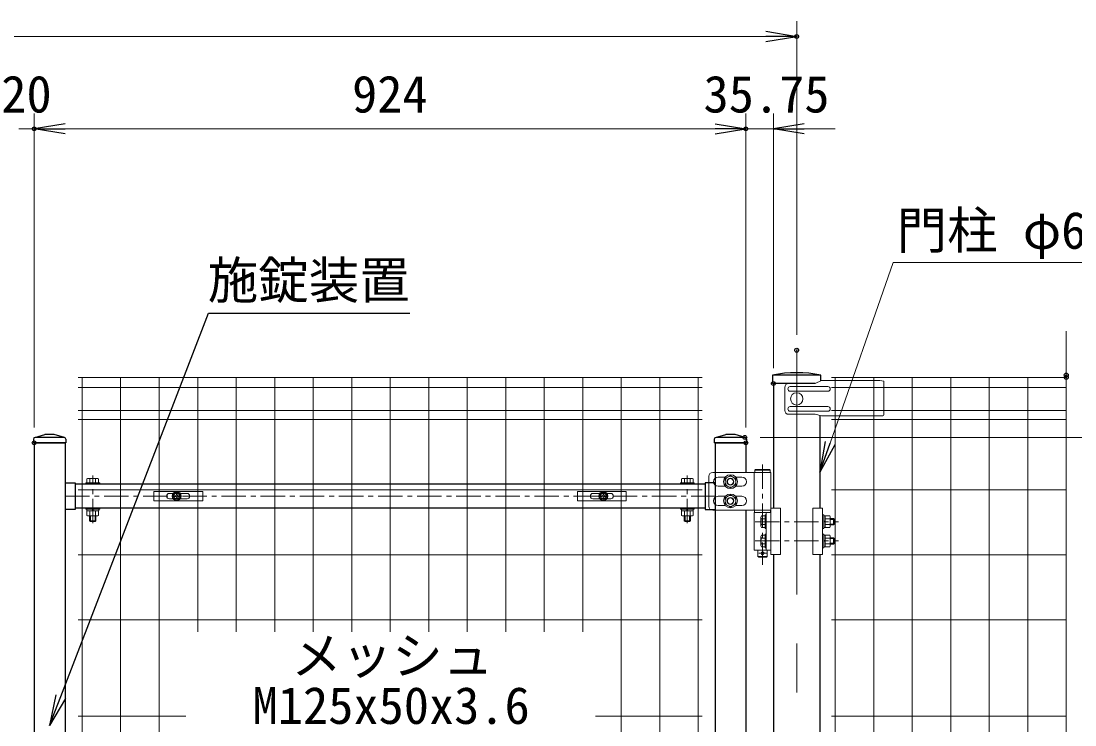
# Model space of a CAD drawing. Units: millimetres, scale not verified. Extents: x -4200 to 4200, y -2970 to 2970.
# Drawn here: x 1189 to 2557, y 726 to 1641 of the extents above; entities that cross this region are included whole.
import ezdxf
from ezdxf.enums import TextEntityAlignment as Align

# ---------------------------------------------------------------- set-up
doc = ezdxf.new("R2010")
doc.units = ezdxf.units.MM
doc.header["$LTSCALE"] = 10
doc.header["$PDMODE"] = 32
doc.header["$PDSIZE"] = 5
doc.linetypes.add('USER1', pattern=[50.8, 31.75, -6.35, 6.35, -6.35])
for name, color, linetype, lineweight in [('0-0_D-STR1', 1, 'Continuous', 25), ('0-1_D-BMK', 2, 'USER1', 13), ('0-4_D-STR3', 3, 'Continuous', 13), ('0-5_D-STR-DIM', 7, 'Continuous', 13), ('0-7_Defpoints', 6, 'Continuous', 25), ('0-9_D-STR-TXT', 7, 'Continuous', 13), ('0-C_D-STR2', 7, 'Continuous', 13)]:
    doc.layers.add(name, color=color, linetype=linetype, lineweight=lineweight)
doc.layers.add('0-6_0', color=7, linetype='Continuous')
doc.styles.add('ＭＳ ゴシック', font='')
doc.styles.get('ＭＳ ゴシック').set_extended_font_data('MS Gothic')

# ---------------------------------------------------------------- blocks, each defined once
blk = doc.blocks.new('_Open')
at = {"layer": '0-6_0'}
blk.add_line((-10, 1.667), (0, 0), dxfattribs=at)
blk.add_lwpolyline([(-10, -1.667), (0, 0), (-10, 0)], dxfattribs=at)
blk = doc.blocks.new('U8')
at = {"layer": '0-0_D-STR1'}
for p, q in [((9546.9, 14218.9), (9680, 14260)), ((9800, 14260), (9680, 14260)), ((9933.1, 14218.9), (9800, 14260)), ((18386.9, 14218.9), (18520, 14260)), ((9530, 14196), (9530, 14150)), ((9950, 14150), (9530, 14150)), ((9540, 14150), (9540, 10130)), ((9540, 14150), (9940, 14150)), ((9926, 14220), (9554, 14220)), ((9940, 14150), (9940, 300)), ((9950, 14196), (9950, 14150)), ((18370, 14196), (18370, 14150)), ((18370, 14196), (18370, 14150)), ((18790, 14150), (18370, 14150)), ((18380, 14150), (18380, 300)), ((18380, 14150), (18780, 14150)), ((18766, 14220), (18394, 14220)), ((18780, 14150), (18780, 13765)), ((18790, 14196), (18790, 14150)), ((9940, 13632), (10070, 13632)), ((10070, 13632), (10070, 13283)), ((18250, 13612.5), (10070, 13612.5)), ((18250, 13632), (18250, 13283)), ((18380, 13632), (18250, 13632)), ((10070, 13283), (9940, 13283)), ((18250, 13302.5), (10070, 13302.5)), ((18250, 13283), (18380, 13283)), ((18780, 13275), (18780, 2650))]:
    blk.add_line(p, q, dxfattribs=at)
blk.add_lwpolyline([(18773.1, 14218.9), (18640, 14260), (18520, 14260)], dxfattribs=at)
for centre, start, end in [((9554, 14196), 90, 180), ((9926, 14196), 0, 90), ((18394, 14196), 90, 180), ((18394, 14196), 90, 180), ((18766, 14196), 0, 90)]:
    blk.add_arc(centre, 24, start, end, dxfattribs=at)
at = {"layer": '0-1_D-BMK'}
for p, q in [((18996.8, 13870.3), (18996.8, 12565.6)), ((10300, 13104), (10300, 13724.9)), ((18020, 13104), (18020, 13724.9)), ((9940, 13457.5), (18380, 13457.5)), ((18898.8, 13125), (19980.8, 13125)), ((18898.8, 12875), (19980.8, 12875)), ((19046.8, 12715), (18946.8, 12715))]:
    blk.add_line(p, q, dxfattribs=at)
at = {"layer": '0-4_D-STR3'}
for p, q in [((10225, 13628.5), (10225, 13683)), ((10356.3, 13688.5), (10243.8, 13688.5)), ((10262.5, 13628.5), (10262.5, 13683)), ((10337.5, 13628.5), (10337.5, 13683)), ((10375, 13628.5), (10375, 13683)), ((17945, 13628.5), (17945, 13683)), ((17963.7, 13688.5), (18076.2, 13688.5)), ((17982.5, 13628.5), (17982.5, 13683)), ((18057.5, 13628.5), (18057.5, 13683)), ((18095, 13628.5), (18095, 13683)), ((18299.7, 13715), (18299.7, 13325)), ((18888.3, 13765), (18349.7, 13765)), ((18512.9, 13705), (18419.7, 13705)), ((18647.1, 13705), (18729.7, 13705)), ((18888.3, 13275), (18888.3, 13765)), ((19105.3, 13765), (18888.3, 13765)), ((18906.8, 13805), (18896.8, 13795)), ((19096.8, 13795), (18896.8, 13795)), ((18896.8, 13765), (18896.8, 13795)), ((19096.8, 13765), (18896.8, 13765)), ((19086.8, 13805), (18906.8, 13805)), ((19086.8, 13805), (19096.8, 13795)), ((19096.8, 13765), (19096.8, 13795)), ((19105.3, 13765), (19105.3, 12700)), ((10210, 13628.5), (10210, 13612.5)), ((10210, 13628.5), (10390, 13628.5)), ((10210, 13612.5), (10390, 13612.5)), ((10375, 13628.5), (10225, 13628.5)), ((10390, 13628.5), (10390, 13612.5)), ((17930, 13628.5), (17930, 13612.5)), ((18110, 13628.5), (17930, 13628.5)), ((18110, 13612.5), (17930, 13612.5)), ((17945, 13628.5), (18095, 13628.5)), ((18110, 13628.5), (18110, 13612.5)), ((18512.9, 13585), (18419.7, 13585)), ((18647.1, 13585), (18729.7, 13585)), ((18512.9, 13455), (18419.7, 13455)), ((18647.1, 13455), (18729.7, 13455)), ((10210, 13302.5), (10210, 13286.5)), ((10210, 13302.5), (10390, 13302.5)), ((10210, 13286.5), (10390, 13286.5)), ((10303.8, 13266.5), (10292.2, 13286.5)), ((10310.7, 13266.5), (10299.1, 13286.5)), ((10390, 13302.5), (10390, 13286.5)), ((17930, 13302.5), (17930, 13286.5)), ((18110, 13302.5), (17930, 13302.5)), ((18110, 13286.5), (17930, 13286.5)), ((18009.3, 13266.5), (18020.8, 13286.5)), ((18016.2, 13266.5), (18027.8, 13286.5)), ((18110, 13302.5), (18110, 13286.5)), ((18888.3, 13275), (18349.7, 13275)), ((18512.9, 13335), (18419.7, 13335)), ((18647.1, 13335), (18729.7, 13335)), ((19105.3, 13275), (18888.3, 13275)), ((19105.3, 13275), (18888.3, 13275)), ((18891.8, 13245), (18891.8, 13275)), ((18891.8, 13275), (19101.8, 13275)), ((19101.8, 13245), (19101.8, 13275)), ((19105.3, 13300), (19230.3, 13300)), ((19230.3, 13300), (19230.3, 12700)), ((19649.5, 13300), (19649.5, 12700)), ((19774.5, 13300), (19649.5, 13300)), ((19774.5, 13300), (19774.5, 12700)), ((10225, 13266.5), (10225, 13207)), ((10243.8, 13201.5), (10356.3, 13201.5)), ((10260, 13138.5), (10260, 13201.5)), ((10260, 13138.5), (10270, 13128.5)), ((10260, 13138.5), (10340, 13138.5)), ((10262.5, 13266.5), (10262.5, 13207)), ((10270, 13128.5), (10270, 13201.5)), ((10330, 13128.5), (10330, 13201.5)), ((10330, 13128.5), (10340, 13138.5)), ((10337.5, 13266.5), (10337.5, 13207)), ((10340, 13138.5), (10340, 13201.5)), ((10375, 13266.5), (10375, 13207)), ((17945, 13266.5), (17945, 13207)), ((18076.2, 13201.5), (17963.7, 13201.5)), ((17980, 13138.5), (17980, 13201.5)), ((17990, 13128.5), (17980, 13138.5)), ((18060, 13138.5), (17980, 13138.5)), ((17982.5, 13266.5), (17982.5, 13207)), ((17990, 13128.5), (17990, 13201.5)), ((18050, 13128.5), (18050, 13201.5)), ((18060, 13138.5), (18050, 13128.5)), ((18057.5, 13266.5), (18057.5, 13207)), ((18060, 13138.5), (18060, 13201.5)), ((18095, 13266.5), (18095, 13207)), ((18888.3, 12755), (18888.3, 13245)), ((18888.3, 13245), (19105.3, 13245)), ((19101.8, 13245), (18891.8, 13245)), ((18974.3, 13181.3), (18974.3, 13068.7)), ((18985.1, 13200), (19029.3, 13200)), ((18985.1, 13162.6), (19029.3, 13162.6)), ((19029.3, 13035), (19029.3, 13215)), ((19029.3, 13200), (19029.3, 13050)), ((19045.3, 12755), (19045.3, 13245)), ((19774.5, 13215), (19790.5, 13215)), ((19774.5, 13035), (19774.5, 13215)), ((19790.5, 13215), (19790.5, 13035)), ((19790.5, 13202), (19790.5, 13048)), ((19790.5, 13135.7), (19810.5, 13124.1)), ((19810.5, 13200), (19868.5, 13200)), ((19810.5, 13200), (19810.5, 13050)), ((19810.5, 13162.5), (19868.5, 13162.5)), ((19875.5, 13182.8), (19875.5, 13067.3)), ((19875.5, 13165), (19919.3, 13165)), ((19919.3, 13165), (19929.3, 13155)), ((10330, 13128.5), (10270, 13128.5)), ((17990, 13128.5), (18050, 13128.5)), ((18985.1, 13087.4), (19029.3, 13087.4)), ((18985.1, 13050), (19029.3, 13050)), ((19029.3, 13035), (19045.3, 13035)), ((19774.5, 13035), (19790.5, 13035)), ((19790.5, 13128.8), (19810.5, 13117.2)), ((19790.5, 13048), (19810.5, 13048)), ((19810.5, 13087.5), (19868.5, 13087.5)), ((19810.5, 13050), (19868.5, 13050)), ((19875.5, 13095), (19929.3, 13095)), ((19875.5, 13085), (19919.3, 13085)), ((18974.3, 12931.3), (18974.3, 12818.7)), ((18985.1, 12950), (19029.3, 12950)), ((18985.1, 12912.6), (19029.3, 12912.6)), ((19029.3, 12785), (19029.3, 12965)), ((19029.3, 12950), (19029.3, 12800)), ((19774.5, 12965), (19790.5, 12965)), ((19774.5, 12785), (19774.5, 12965)), ((19790.5, 12965), (19790.5, 12785)), ((19790.5, 12952), (19790.5, 12798)), ((19790.5, 12885.7), (19810.5, 12874.1)), ((19790.5, 12878.8), (19810.5, 12867.2)), ((19810.5, 12950), (19868.5, 12950)), ((19810.5, 12950), (19810.5, 12800)), ((19810.5, 12912.5), (19868.5, 12912.5)), ((19875.5, 12932.8), (19875.5, 12817.3)), ((19875.5, 12915), (19919.3, 12915)), ((19919.3, 12915), (19929.3, 12905)), ((19105.3, 12755), (18888.3, 12755)), ((18936.8, 12755), (18936.8, 12675)), ((18985.1, 12837.4), (19029.3, 12837.4)), ((18985.1, 12800), (19029.3, 12800)), ((19029.3, 12785), (19045.3, 12785)), ((19056.8, 12755), (19056.8, 12675)), ((19774.5, 12785), (19790.5, 12785)), ((19790.5, 12798), (19810.5, 12798)), ((19810.5, 12837.5), (19868.5, 12837.5)), ((19810.5, 12800), (19868.5, 12800)), ((19875.5, 12845), (19929.3, 12845)), ((19875.5, 12835), (19919.3, 12835)), ((18936.8, 12675), (18946.8, 12665)), ((18936.8, 12675), (19056.8, 12675)), ((18946.8, 12665), (19046.8, 12665)), ((19046.8, 12665), (19056.8, 12675)), ((19105.3, 12700), (19230.3, 12700)), ((19774.5, 12700), (19649.5, 12700))]:
    blk.add_line(p, q, dxfattribs=at)
for points in [[(18580, 13726), (18509.9, 13685.5), (18509.9, 13604.5), (18580, 13564), (18650.1, 13604.5), (18650.1, 13685.5)], [(18580, 13476), (18509.9, 13435.5), (18509.9, 13354.5), (18580, 13314), (18650.1, 13354.5), (18650.1, 13435.5)]]:
    blk.add_lwpolyline(points, close=True, dxfattribs=at)
for points in [[(10377, 13266.5), (10223, 13266.5), (10223, 13286.5)], [(10377, 13266.5), (10377, 13286.5), (10223, 13286.5)], [(17943, 13266.5), (18097, 13266.5), (18097, 13286.5)], [(17943, 13266.5), (17943, 13286.5), (18097, 13286.5)], [(19029.3, 13215), (19045.3, 13215), (19045.3, 13035)], [(19790.5, 13202), (19810.5, 13202), (19810.5, 13048)], [(19875.5, 13155), (19929.3, 13155), (19929.3, 13095)], [(19919.3, 13165), (19919.3, 13085), (19929.3, 13095)], [(19029.3, 12965), (19045.3, 12965), (19045.3, 12785)], [(19790.5, 12952), (19810.5, 12952), (19810.5, 12798)], [(19875.5, 12905), (19929.3, 12905), (19929.3, 12845)], [(19919.3, 12915), (19919.3, 12835), (19929.3, 12845)]]:
    blk.add_lwpolyline(points, dxfattribs=at)
for centre, radius in [((18580, 13645), 90), ((18580, 13645), 90), ((18580, 13645), 70.3), ((18580, 13645), 45), ((18580, 13645), 40), ((18580, 13645), 40), ((18580, 13395), 90), ((18580, 13395), 90), ((18580, 13395), 70.3), ((18580, 13395), 45), ((18580, 13395), 40), ((18580, 13395), 40), ((18996.8, 12715), 20)]:
    blk.add_circle(centre, radius, dxfattribs=at)
for centre, radius, start, end in [((10243.8, 13654), 34.5, 57.13278, 122.86722), ((10300, 13558.6), 129.9, 73.22135, 106.77865), ((10356.3, 13654), 34.5, 57.13278, 122.86722), ((17963.7, 13654), 34.5, 57.13278, 122.86722), ((18020, 13558.6), 129.9, 73.22135, 106.77865), ((18076.2, 13654), 34.5, 57.13278, 122.86722), ((18349.7, 13715), 50, 90, 180), ((18419.7, 13645), 60, 90, 270), ((18729.7, 13645), 60, 270, 90), ((18419.7, 13395), 60, 90, 270), ((18729.7, 13395), 60, 270, 90), ((18349.7, 13325), 50, 180, 270), ((10243.8, 13236), 34.5, 237.13278, 302.86722), ((10300, 13331.4), 129.9, 253.22135, 286.77865), ((10356.3, 13236), 34.5, 237.13278, 302.86722), ((17963.7, 13236), 34.5, 237.13278, 302.86722), ((18020, 13331.4), 129.9, 253.22135, 286.77865), ((18076.2, 13236), 34.5, 237.13278, 302.86722), ((18995.9, 13181.3), 21.6, 120, 240), ((19045.1, 13125), 70.8, 147.93138, 212.06862), ((19847.1, 13181.3), 28.5, 318.83491, 41.16509), ((19771.6, 13125), 104, 338.85295, 21.14705), ((18995.9, 13068.7), 21.6, 120, 240), ((19847.1, 13068.8), 28.5, 318.86505, 41.13495), ((18995.9, 12931.3), 21.6, 120, 240), ((19045.1, 12875), 70.8, 147.93138, 212.06862), ((19847.1, 12931.3), 28.5, 318.83491, 41.16509), ((19771.6, 12875), 104, 338.85295, 21.14705), ((18995.9, 12818.7), 21.6, 120, 240), ((19847.1, 12818.8), 28.5, 318.86505, 41.13495)]:
    blk.add_arc(centre, radius, start, end, dxfattribs=at)
at = {"layer": '0-7_Defpoints'}
for centre in [(11390, 13457.5), (16930, 13457.5)]:
    blk.add_circle(centre, 40, dxfattribs=at)
blk = doc.blocks.new('A$Cc5bff5c2')
at = {"layer": '0-4_D-STR3'}
for p, q in [((-297.7, 60), (337.3, 60)), ((-297.7, -60), (-297.7, 60)), ((-95.2, 35), (-45.6, 35)), ((-18.5, 4.2), (-31.5, 3.9)), ((-31.5, 3.9), (-31.5, -4)), ((-4, 31.5), (-4.2, 18.5)), ((-4, 31.5), (4, 31.5)), ((4, 31.5), (4.2, 18.5)), ((18.5, 4.2), (31.5, 3.9)), ((31.5, 3.9), (31.5, -4)), ((45.6, 35), (134.8, 35)), ((-95.2, -35), (-45.6, -35)), ((-18.5, -4.2), (-31.5, -4)), ((-4, -31.5), (-4.2, -18.5)), ((18.5, -4.2), (31.5, -4)), ((45.6, -35), (134.8, -35))]:
    blk.add_line(p, q, dxfattribs=at)
for points in [[(-297.7, -60), (337.3, -60), (337.3, 60)], [(-4, -31.5), (4, -31.5), (4.2, -18.5)]]:
    blk.add_lwpolyline(points, dxfattribs=at)
for radius in [57.5, 52.5]:
    blk.add_circle((0, 0), radius, dxfattribs=at)
for centre, radius, start, end in [((-95.2, 0), 35, 90, 270), ((-19.1, 19), 14.9, 270, 0), ((19.1, 19), 14.9, 180, 270), ((134.8, 0), 35, 270, 90), ((-19.1, -19), 14.9, 0, 90), ((19.1, -19), 14.9, 90, 180)]:
    blk.add_arc(centre, radius, start, end, dxfattribs=at)
blk = doc.blocks.new('A$C5ba32ecb')
at = {"layer": '0-4_D-STR3'}
for p, q in [((-337.5, 60), (297.5, 60)), ((-337.5, -60), (-337.5, 60)), ((-135, 35), (-45.6, 35)), ((-18.5, 4.2), (-31.5, 3.9)), ((-31.5, 3.9), (-31.5, -4)), ((-4, 31.5), (-4.2, 18.5)), ((-4, 31.5), (4, 31.5)), ((4, 31.5), (4.2, 18.5)), ((18.5, 4.2), (31.5, 3.9)), ((31.5, 3.9), (31.5, -4)), ((45.6, 35), (95, 35)), ((-135, -35), (-45.6, -35)), ((-18.5, -4.2), (-31.5, -4)), ((-4, -31.5), (-4.2, -18.5)), ((18.5, -4.2), (31.5, -4)), ((45.6, -35), (95, -35))]:
    blk.add_line(p, q, dxfattribs=at)
for points in [[(-337.5, -60), (297.5, -60), (297.5, 60)], [(-4, -31.5), (4, -31.5), (4.2, -18.5)]]:
    blk.add_lwpolyline(points, dxfattribs=at)
for radius in [57.5, 52.5]:
    blk.add_circle((0, 0), radius, dxfattribs=at)
for centre, radius, start, end in [((-135, 0), 35, 90, 270), ((-19.1, 19), 14.9, 270, 0), ((19.1, 19), 14.9, 180, 270), ((95, 0), 35, 270, 90), ((-19.1, -19), 14.9, 0, 90), ((19.1, -19), 14.9, 90, 180)]:
    blk.add_arc(centre, radius, start, end, dxfattribs=at)
blk = doc.blocks.new('MLeader1')
at = {"layer": '0-9_D-STR-TXT', "lineweight": 25}
blk.add_line((1246.33, 760.62), (1225.74, 725.68), dxfattribs=at)
for points in [[(1240.11, 763.01), (1431.85, 1261.11), (1679.15, 1261.11), (1693.47, 1261.11)], [(1233.88, 765.41), (1225.74, 725.68), (1240.11, 763.01)]]:
    blk.add_lwpolyline(points, dxfattribs=at)

msp = doc.modelspace()

# ---------------------------------------------------------------- linework, layer by layer
at = {"layer": '0-0_D-STR1'}
for p, q in [((2227.18, 1180.68), (2164.28, 1180.68)), ((2164.28, 1180.68), (2164.28, 1169.68)), ((2227.18, 1180.68), (2164.28, 1180.68)), ((2164.28, 1180.68), (2164.28, 1169.68)), ((2227.18, 1173.35), (2227.18, 1180.68)), ((2227.18, 1173.35), (2227.18, 1180.68)), ((2219.72, 1169.68), (2164.28, 1169.68)), ((2219.72, 1169.68), (2164.28, 1169.68)), ((2165.48, 1169.68), (2165.48, 1007.68)), ((2225.98, 1128.3), (2225.98, 1007.68)), ((2165.48, 947.68), (2165.48, 453.18)), ((2225.98, 947.69), (2225.98, 453.18))]:
    msp.add_line(p, q, dxfattribs=at)
msp.add_arc((2195.73, 1021.25), 162.5, 78.84081, 101.15919, dxfattribs=at)
msp.add_arc((2195.73, 1021.25), 162.5, 78.84081, 101.15919, dxfattribs=at)
at = {"layer": '0-1_D-BMK'}
msp.add_line((2195.73, 1212.92), (2195.73, -582.89), dxfattribs=at)
at = {"layer": '0-4_D-STR3'}
for p, q in [((2180.25, 1164.68), (2180.25, 1134.68)), ((2219.72, 1169.68), (2185.25, 1169.68)), ((2236.32, 1165.68), (2187.32, 1165.68)), ((2227.86, 1173.68), (2219.72, 1169.68)), ((2303.73, 1173.68), (2227.86, 1173.68)), ((2303.73, 1173.68), (2308.73, 1172.68)), ((2308.73, 1172.68), (2308.73, 1128.87)), ((2236.32, 1159.68), (2187.32, 1159.68)), ((2236.32, 1139.68), (2187.32, 1139.68)), ((2219.72, 1129.68), (2185.25, 1129.68)), ((2236.32, 1133.68), (2187.32, 1133.68)), ((2219.72, 1129.68), (2227.94, 1127.87)), ((2227.94, 1127.87), (2307.73, 1127.87))]:
    msp.add_line(p, q, dxfattribs=at)
msp.add_circle((2195.73, 1149.68), 8, dxfattribs=at)
for centre, radius, start, end in [((2185.25, 1164.68), 5, 90, 180), ((2187.32, 1162.68), 3, 90, 270), ((2236.32, 1162.68), 3, 270, 90), ((2187.32, 1136.68), 3, 90, 270), ((2236.32, 1136.68), 3, 270, 90), ((2185.25, 1134.68), 5, 180, 270), ((2307.73, 1128.87), 1, 270, 0)]:
    msp.add_arc(centre, radius, start, end, dxfattribs=at)
at = {"layer": '0-5_D-STR-DIM'}
for p, q in [((2195.73, 1232.92), (2195.73, 1640.51)), ((235.73, 1620.51), (2155.73, 1620.51)), ((1205.74, 1112.68), (1205.74, 1520.51)), ((1205.74, 1112.68), (1205.74, 1520.51)), ((2129.74, 1112.68), (2129.74, 1520.51)), ((2129.74, 1112.68), (2129.74, 1520.51)), ((2165.48, 1189.68), (2165.48, 1520.51)), ((1205.74, 1500.51), (1185.74, 1500.51)), ((2089.74, 1500.51), (1245.74, 1500.51)), ((1245.74, 1500.51), (1285.74, 1500.51)), ((2089.74, 1500.51), (2049.74, 1500.51)), ((2165.48, 1500.51), (2129.74, 1500.51)), ((2205.48, 1500.51), (2245.48, 1500.51)), ((2148.34, 1099.68), (2715.73, 1099.68))]:
    msp.add_line(p, q, dxfattribs=at)
at = {"layer": '0-7_Defpoints'}
for p in [(2195.73, 1620.51), (1205.74, 1500.51), (2129.74, 1500.51), (2195.73, 1212.92), (2545.73, 1180.68), (2545.73, 1177.68), (2165.48, 1169.68), (1205.74, 1092.68), (2128.34, 1099.68), (2129.74, 1092.68)]:
    msp.add_point(p, dxfattribs=at)
at = {"layer": '0-9_D-STR-TXT'}
msp.add_lwpolyline([(2822.74, 1326.69), (2321.1, 1326.69), (2239.17, 1092.15)], dxfattribs=at)
at = {"layer": '0-C_D-STR2'}
for p, q in [((2072.98, 1177.68), (1262.98, 1177.68)), ((1267.98, 1177.68), (1267.98, -292.32)), ((1317.98, 1177.68), (1317.98, -292.32)), ((1367.98, 1177.68), (1367.98, -292.32)), ((1417.98, 1177.68), (1417.98, 847.35)), ((1467.98, 1177.68), (1467.98, 847.35)), ((1517.98, 1177.68), (1517.98, 847.35)), ((1567.98, 1177.68), (1567.98, 847.35)), ((1617.98, 1177.68), (1617.98, 847.35)), ((1667.98, 1177.68), (1667.98, 847.35)), ((1717.98, 1177.68), (1717.98, 847.35)), ((1767.98, 1177.68), (1767.98, 847.35)), ((1817.98, 1177.68), (1817.98, 847.35)), ((1867.98, 1177.68), (1867.98, 847.35)), ((1917.98, 1177.68), (1917.98, 847.35)), ((1967.98, 1177.68), (1967.98, -292.32)), ((2017.98, 1177.68), (2017.98, -292.32)), ((2067.98, 1177.68), (2067.98, -292.32)), ((2545.73, 1177.68), (2240.73, 1177.68)), ((2245.73, 1177.68), (2245.73, 453.18)), ((2295.73, 1177.68), (2295.73, -292.32)), ((2345.73, 1177.68), (2345.73, -292.32)), ((2395.73, 1177.68), (2395.73, -292.32)), ((2445.73, 1177.68), (2445.73, -292.32)), ((2495.73, 1177.68), (2495.73, -292.32)), ((2072.98, 1164.58), (1262.98, 1164.58)), ((2545.73, 1164.58), (2240.73, 1164.58)), ((2072.98, 1134.78), (1262.98, 1134.78)), ((2072.98, 1122.93), (1262.98, 1122.93)), ((2545.73, 1134.78), (2240.73, 1134.78)), ((2545.73, 1122.93), (2240.73, 1122.93)), ((2072.98, 1031.68), (1262.98, 1031.68)), ((2545.73, 1031.68), (2240.73, 1031.68)), ((2072.98, 947.18), (1262.98, 947.18)), ((2545.73, 947.18), (2240.73, 947.18)), ((2072.98, 862.68), (1262.98, 862.68)), ((2545.73, 862.68), (2240.73, 862.68)), ((1402.58, 737.68), (1262.98, 737.68)), ((2072.98, 737.68), (1934.68, 737.68)), ((2545.73, 737.68), (2240.73, 737.68))]:
    msp.add_line(p, q, dxfattribs=at)
msp.add_lwpolyline([(2545.73, -457.32), (2545.73, 417.03), (2510.49, 429.86), (2580.97, 455.51), (2545.73, 468.34), (2545.73, 1237.68)], dxfattribs=at)

# ---------------------------------------------------------------- block references
at = {"layer": '0-5_D-STR-DIM'}
for name, p, xscale, yscale in [('_Open', (2195.73, 1620.51), 4, 4), ('_Open', (2129.74, 1500.51), 4, 4), ('_Open', (2129.74, 1500.51), 4, 4), ('U8', (251.74, -322.32), 0.1, 0.1), ('A$Cc5bff5c2', (1390.76, 1023.43), 0.1, 0.1), ('A$C5ba32ecb', (1944.74, 1023.43), 0.1, 0.1)]:
    msp.add_blockref(name, p, dxfattribs=dict(at, xscale=xscale, yscale=yscale))
at = {"layer": '0-5_D-STR-DIM', "xscale": 4, "yscale": 4, "rotation": 180}
for p in [(1205.74, 1500.51), (1205.74, 1500.51), (2165.48, 1500.51)]:
    msp.add_blockref('_Open', p, dxfattribs=at)
at = {"layer": '0-9_D-STR-TXT'}
msp.add_blockref('MLeader1', (0, 0), dxfattribs=at)
at = {"layer": '0-9_D-STR-TXT', "xscale": 4, "yscale": 4, "rotation": 250.74432}
msp.add_blockref('_Open', (2225.98, 1054.39), dxfattribs=at)

# ---------------------------------------------------------------- texts
at = {"layer": '0-5_D-STR-DIM', "style": 'ＭＳ ゴシック'}
for s, p in [('20', (1162.98, 1507.26)), ('924', (1618.49, 1507.26)), ('35.75', (2074.76, 1507.26))]:
    msp.add_text(s, height=48.09, dxfattribs=at).set_placement(p, align=Align.BOTTOM_LEFT)
at = {"layer": '0-9_D-STR-TXT', "style": 'ＭＳ ゴシック'}
for s, p in [('門柱 φ60.5x2.3', (2325.5, 1330.26)), ('施錠装置', (1431.05, 1265.49)), ('メッシュ', (1539.39, 777.73))]:
    msp.add_text(s, height=48.09, dxfattribs=at).set_placement(p, align=Align.BOTTOM_LEFT)
at = {"layer": '0-C_D-STR2', "style": 'ＭＳ ゴシック'}
msp.add_text('M125x50x3.6', height=48.09, dxfattribs=at).set_placement((1489.3, 713.09), align=Align.BOTTOM_LEFT)

doc.saveas('drawing.dxf')
